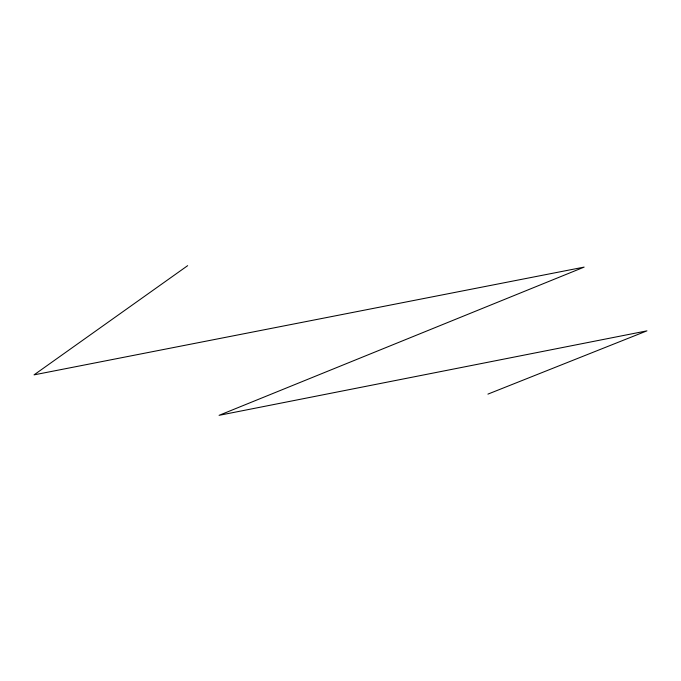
<?xml version="1.0" encoding="UTF-8"?>
<svg xmlns="http://www.w3.org/2000/svg" width="681" height="681" viewBox="0 0 681 681"><rect width="100%" height="100%" fill="white"/><g stroke="black" fill="none" stroke-linecap="round" stroke-linejoin="round"><path stroke-width="1.02" d="M187.658 265.667L34.05 374.865L584.136 267.105L219.078 415.333L646.95 330.855L487.919 394.12"/></g></svg>
